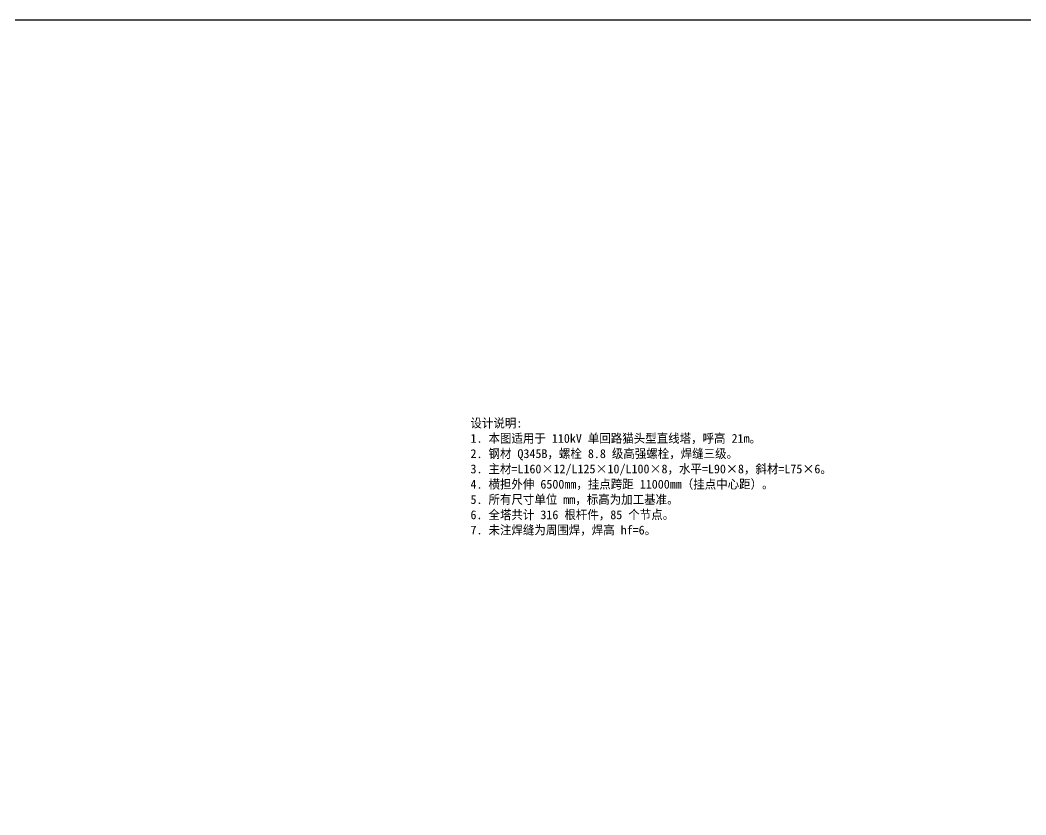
# Model space of a CAD drawing. Header units: millimetres. Extents: x -540 to 118000, y 2000 to 84000.
# Drawn here: x 58730 to 88365, y 60590 to 84000 of the extents above; entities that cross this region are included whole.
import ezdxf

# ---------------------------------------------------------------- set-up
doc = ezdxf.new("R2010")
doc.units = ezdxf.units.MM
doc.layers.add('FRAME', color=7, linetype='Continuous')
doc.layers.add('TEXT', color=8, linetype='Continuous')

msp = doc.modelspace()

# ---------------------------------------------------------------- linework, layer by layer
at = {"layer": 'FRAME'}
msp.add_lwpolyline([(2000, 2000), (118000, 2000), (118000, 84000), (2000, 84000)], close=True, dxfattribs=at)

# ---------------------------------------------------------------- texts
at = {"layer": 'TEXT'}
for s, p in [('设计说明:', (72000, 72000)), ('1. 本图适用于 110kV 单回路猫头型直线塔，呼高 21m。', (72000, 71550)), ('2. 钢材 Q345B，螺栓 8.8 级高强螺栓，焊缝三级。', (72000, 71100)), ('3. 主材=L160×12/L125×10/L100×8，水平=L90×8，斜材=L75×6。', (72000, 70650)), ('4. 横担外伸 6500mm，挂点跨距 11000mm（挂点中心距）。', (72000, 70200)), ('5. 所有尺寸单位 mm，标高为加工基准。', (72000, 69750)), ('6. 全塔共计 316 根杆件，85 个节点。', (72000, 69300)), ('7. 未注焊缝为周围焊，焊高 hf=6。', (72000, 68850))]:
    msp.add_text(s, height=260, dxfattribs=at).set_placement(p)

doc.saveas('drawing.dxf')
